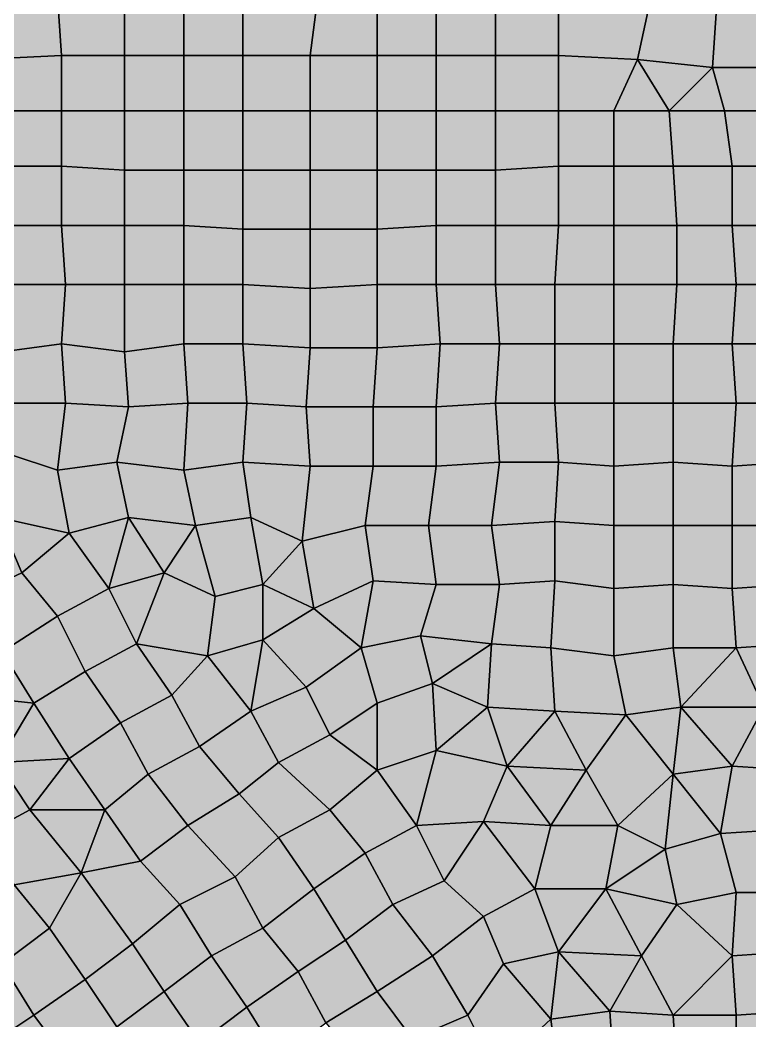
# Model space of a CAD drawing. Header units: metres. Extents: x -7480 to 79269, y -9100 to 45880.
# Drawn here: x -370 to 3330, y 27150 to 32220 of the extents above; entities that cross this region are included whole.
import ezdxf

# ---------------------------------------------------------------- set-up
doc = ezdxf.new("R2010")
doc.units = ezdxf.units.M
for name, color, linetype in [('COLOR_1', 1, 'Continuous'), ('COLOR_181', 181, 'Continuous'), ('COLOR_3', 3, 'Continuous')]:
    doc.layers.add(name, color=color, linetype=linetype)

msp = doc.modelspace()

# ---------------------------------------------------------------- hatches: boundary and pattern name
at = {"layer": 'COLOR_1'}
for points in [[(-620, 32300), (-580, 32020), (-160, 32040), (-180, 32340)], [(-180, 32340), (-160, 32040), (160, 32040), (160, 32340)], [(2040, 32040), (2360, 32040), (2360, 32340), (2040, 32340)], [(2360, 32040), (2760, 32020), (2820, 32300), (2360, 32340)], [(-160, 31760), (160, 31760), (160, 32040), (-160, 32040)], [(2040, 31760), (2360, 31760), (2360, 32040), (2040, 32040)], [(2360, 31760), (2640, 31760), (2760, 32020), (2360, 32040)], [(2640, 31760), (2920, 31760), (2760, 32020)], [(2760, 32020), (2920, 31760), (3140, 31980)], [(2920, 31760), (3200, 31760), (3140, 31980)], [(3140, 31980), (3200, 31760), (3500, 31760), (3420, 31980)]]:
    msp.add_hatch(color=256, dxfattribs=at).paths.add_polyline_path(points)
at = {"layer": 'COLOR_181'}
for points in [[(160, 32040), (460, 32040), (460, 32340), (160, 32340)], [(460, 32040), (760, 32040), (760, 32340), (460, 32340)], [(760, 32040), (1100, 32040), (1140, 32340), (760, 32340)], [(1100, 32040), (1440, 32040), (1440, 32340), (1140, 32340)], [(1440, 32040), (1740, 32040), (1740, 32340), (1440, 32340)], [(1740, 32040), (2040, 32040), (2040, 32340), (1740, 32340)], [(-580, 32020), (-480, 31760), (-160, 31760), (-160, 32040)], [(160, 31760), (460, 31760), (460, 32040), (160, 32040)], [(460, 31760), (760, 31760), (760, 32040), (460, 32040)], [(760, 31760), (1100, 31760), (1100, 32040), (760, 32040)], [(1100, 31760), (1440, 31760), (1440, 32040), (1100, 32040)], [(1440, 31760), (1740, 31760), (1740, 32040), (1440, 32040)], [(1740, 31760), (2040, 31760), (2040, 32040), (1740, 32040)], [(-480, 31760), (-440, 31480), (-160, 31480), (-160, 31760)], [(-160, 31480), (160, 31460), (160, 31760), (-160, 31760)], [(160, 31460), (460, 31460), (460, 31760), (160, 31760)], [(460, 31460), (760, 31460), (760, 31760), (460, 31760)], [(760, 31460), (1100, 31460), (1100, 31760), (760, 31760)], [(1100, 31460), (1440, 31460), (1440, 31760), (1100, 31760)], [(1440, 31460), (1740, 31460), (1740, 31760), (1440, 31760)], [(1740, 31460), (2040, 31460), (2040, 31760), (1740, 31760)], [(2040, 31460), (2360, 31480), (2360, 31760), (2040, 31760)], [(2360, 31480), (2640, 31480), (2640, 31760), (2360, 31760)], [(2640, 31480), (2940, 31480), (2920, 31760), (2640, 31760)], [(2920, 31760), (2940, 31480), (3240, 31480), (3200, 31760)], [(3200, 31760), (3240, 31480), (3560, 31480), (3500, 31760)], [(-440, 31180), (-160, 31180), (-160, 31480), (-440, 31480)], [(-160, 31180), (160, 31180), (160, 31460), (-160, 31480)], [(160, 31180), (460, 31180), (460, 31460), (160, 31460)], [(460, 31180), (760, 31160), (760, 31460), (460, 31460)], [(760, 31160), (1100, 31160), (1100, 31460), (760, 31460)], [(1100, 31160), (1440, 31160), (1440, 31460), (1100, 31460)], [(1440, 31160), (1740, 31180), (1740, 31460), (1440, 31460)], [(1740, 31180), (2040, 31180), (2040, 31460), (1740, 31460)], [(2040, 31180), (2360, 31180), (2360, 31480), (2040, 31460)], [(2360, 31180), (2640, 31180), (2640, 31480), (2360, 31480)], [(2640, 31180), (2960, 31180), (2940, 31480), (2640, 31480)], [(2940, 31480), (2960, 31180), (3240, 31180), (3240, 31480)], [(3240, 31180), (3560, 31180), (3560, 31480), (3240, 31480)], [(-440, 30880), (-140, 30880), (-160, 31180), (-440, 31180)], [(-160, 31180), (-140, 30880), (160, 30880), (160, 31180)], [(160, 30880), (460, 30880), (460, 31180), (160, 31180)], [(460, 30880), (760, 30880), (760, 31160), (460, 31180)], [(760, 30880), (1100, 30860), (1100, 31160), (760, 31160)], [(1100, 30860), (1440, 30880), (1440, 31160), (1100, 31160)], [(1440, 30880), (1740, 30880), (1740, 31180), (1440, 31160)], [(1740, 30880), (2040, 30880), (2040, 31180), (1740, 31180)], [(2040, 30880), (2340, 30880), (2360, 31180), (2040, 31180)], [(2340, 30880), (2640, 30880), (2640, 31180), (2360, 31180)], [(2640, 30880), (2960, 30880), (2960, 31180), (2640, 31180)], [(2960, 30880), (3260, 30880), (3240, 31180), (2960, 31180)], [(3240, 31180), (3260, 30880), (3540, 30880), (3560, 31180)], [(-460, 30540), (-160, 30580), (-140, 30880), (-440, 30880)], [(-160, 30580), (160, 30540), (160, 30880), (-140, 30880)], [(160, 30540), (460, 30580), (460, 30880), (160, 30880)], [(460, 30580), (760, 30580), (760, 30880), (460, 30880)], [(760, 30580), (1100, 30560), (1100, 30860), (760, 30880)], [(1100, 30560), (1440, 30560), (1440, 30880), (1100, 30860)], [(1440, 30560), (1760, 30580), (1740, 30880), (1440, 30880)], [(1740, 30880), (1760, 30580), (2060, 30580), (2040, 30880)], [(2040, 30880), (2060, 30580), (2340, 30580), (2340, 30880)], [(2340, 30580), (2640, 30580), (2640, 30880), (2340, 30880)], [(2640, 30580), (2940, 30580), (2960, 30880), (2640, 30880)], [(2940, 30580), (3240, 30580), (3260, 30880), (2960, 30880)], [(3240, 30580), (3560, 30580), (3540, 30880), (3260, 30880)], [(-460, 30540), (-440, 30280), (-140, 30280), (-160, 30580)], [(-160, 30580), (-140, 30280), (180, 30260), (160, 30540)], [(160, 30540), (180, 30260), (480, 30280), (460, 30580)], [(460, 30580), (480, 30280), (780, 30280), (760, 30580)], [(760, 30580), (780, 30280), (1080, 30260), (1100, 30560)], [(1420, 30260), (1740, 30260), (1760, 30580), (1440, 30560)], [(1740, 30260), (2040, 30280), (2060, 30580), (1760, 30580)], [(2040, 30280), (2340, 30280), (2340, 30580), (2060, 30580)], [(2340, 30280), (2640, 30280), (2640, 30580), (2340, 30580)], [(2640, 30280), (2940, 30280), (2940, 30580), (2640, 30580)], [(2940, 30280), (3260, 30280), (3240, 30580), (2940, 30580)], [(3240, 30580), (3260, 30280), (3560, 30280), (3560, 30580)], [(1080, 30260), (1420, 30260), (1440, 30560), (1100, 30560)], [(-440, 30280), (-420, 30020), (-180, 29940), (-140, 30280)], [(-180, 29940), (120, 29980), (180, 30260), (-140, 30280)], [(120, 29980), (460, 29940), (480, 30280), (180, 30260)], [(460, 29940), (760, 29980), (780, 30280), (480, 30280)], [(760, 29980), (1100, 29960), (1080, 30260), (780, 30280)], [(1740, 29960), (2060, 29980), (2040, 30280), (1740, 30260)], [(2040, 30280), (2060, 29980), (2360, 29980), (2340, 30280)], [(2340, 30280), (2360, 29980), (2640, 29960), (2640, 30280)], [(2640, 29960), (2940, 29980), (2940, 30280), (2640, 30280)], [(2940, 29980), (3240, 29960), (3260, 30280), (2940, 30280)], [(3240, 29960), (3540, 29980), (3560, 30280), (3260, 30280)], [(1080, 30260), (1100, 29960), (1420, 29960), (1420, 30260)], [(1420, 29960), (1740, 29960), (1740, 30260), (1420, 30260)], [(-480, 29700), (-120, 29620), (-180, 29940), (-420, 30020)], [(-180, 29940), (-120, 29620), (180, 29700), (120, 29980)], [(120, 29980), (180, 29700), (520, 29660), (460, 29940)], [(460, 29940), (520, 29660), (800, 29700), (760, 29980)], [(760, 29980), (800, 29700), (1060, 29580), (1100, 29960)], [(1700, 29660), (2020, 29660), (2060, 29980), (1740, 29960)], [(2020, 29660), (2340, 29680), (2360, 29980), (2060, 29980)], [(2340, 29680), (2640, 29660), (2640, 29960), (2360, 29980)], [(2640, 29660), (2940, 29660), (2940, 29980), (2640, 29960)], [(2940, 29660), (3240, 29660), (3240, 29960), (2940, 29980)], [(3240, 29660), (3560, 29660), (3540, 29980), (3240, 29960)], [(1060, 29580), (1380, 29660), (1420, 29960), (1100, 29960)], [(1380, 29660), (1700, 29660), (1740, 29960), (1420, 29960)], [(-740, 29600), (-620, 29300), (-360, 29420), (-480, 29700)], [(-480, 29700), (-360, 29420), (-120, 29620)], [(-120, 29620), (80, 29340), (180, 29700)], [(80, 29340), (360, 29420), (180, 29700)], [(180, 29700), (360, 29420), (520, 29660)], [(360, 29420), (620, 29300), (520, 29660)], [(520, 29660), (620, 29300), (860, 29360), (800, 29700)], [(800, 29700), (860, 29360), (1060, 29580)], [(1060, 29580), (1120, 29240), (1420, 29380), (1380, 29660)], [(1380, 29660), (1420, 29380), (1740, 29360), (1700, 29660)], [(1700, 29660), (1740, 29360), (2060, 29360), (2020, 29660)], [(2020, 29660), (2060, 29360), (2340, 29380), (2340, 29680)], [(2340, 29380), (2640, 29340), (2640, 29660), (2340, 29680)], [(2640, 29340), (2940, 29360), (2940, 29660), (2640, 29660)], [(2940, 29360), (3240, 29340), (3240, 29660), (2940, 29660)], [(3240, 29340), (3540, 29360), (3560, 29660), (3240, 29660)], [(-360, 29420), (-180, 29200), (80, 29340), (-120, 29620)], [(860, 29360), (1120, 29240), (1060, 29580)], [(-620, 29300), (-460, 29020), (-180, 29200), (-360, 29420)], [(80, 29340), (220, 29060), (360, 29420)], [(220, 29060), (580, 29000), (620, 29300), (360, 29420)], [(580, 29000), (860, 29080), (860, 29360), (620, 29300)], [(860, 29080), (1120, 29240), (860, 29360)], [(1120, 29240), (1360, 29040), (1420, 29380)], [(1360, 29040), (1660, 29100), (1740, 29360), (1420, 29380)], [(1660, 29100), (2020, 29060), (2060, 29360), (1740, 29360)], [(2020, 29060), (2320, 29040), (2340, 29380), (2060, 29360)], [(2320, 29040), (2640, 29000), (2640, 29340), (2340, 29380)], [(2640, 29000), (2940, 29040), (2940, 29360), (2640, 29340)], [(2940, 29040), (3260, 29040), (3240, 29340), (2940, 29360)], [(3240, 29340), (3260, 29040), (3560, 29060), (3540, 29360)], [(-180, 29200), (-40, 28920), (220, 29060), (80, 29340)], [(860, 29080), (1080, 28840), (1360, 29040), (1120, 29240)], [(-460, 29020), (-300, 28760), (-40, 28920), (-180, 29200)], [(-40, 28920), (140, 28660), (400, 28800), (220, 29060)], [(220, 29060), (400, 28800), (580, 29000)], [(580, 29000), (800, 28720), (860, 29080)], [(800, 28720), (1080, 28840), (860, 29080)], [(1360, 29040), (1440, 28760), (1720, 28860), (1660, 29100)], [(1660, 29100), (1720, 28860), (2020, 29060)], [(1720, 28860), (2000, 28740), (2020, 29060)], [(2000, 28740), (2340, 28720), (2320, 29040), (2020, 29060)], [(3260, 29040), (3400, 28740), (3560, 29060)], [(-680, 28800), (-300, 28760), (-460, 29020)], [(1080, 28840), (1200, 28600), (1440, 28760), (1360, 29040)], [(2320, 29040), (2340, 28720), (2700, 28700), (2640, 29000)], [(2640, 29000), (2700, 28700), (2980, 28740), (2940, 29040)], [(2940, 29040), (2980, 28740), (3260, 29040)], [(2980, 28740), (3400, 28740), (3260, 29040)], [(400, 28800), (540, 28540), (800, 28720), (580, 29000)], [(-300, 28760), (-120, 28480), (140, 28660), (-40, 28920)], [(1440, 28420), (1740, 28520), (1720, 28860), (1440, 28760)], [(1720, 28860), (1740, 28520), (2000, 28740)], [(-680, 28800), (-480, 28460), (-300, 28760)], [(140, 28660), (280, 28400), (540, 28540), (400, 28800)], [(800, 28720), (940, 28460), (1200, 28600), (1080, 28840)], [(-480, 28460), (-120, 28480), (-300, 28760)], [(1200, 28600), (1440, 28420), (1440, 28760)], [(540, 28540), (740, 28300), (940, 28460), (800, 28720)], [(1740, 28520), (2100, 28440), (2000, 28740)], [(2000, 28740), (2100, 28440), (2340, 28720)], [(2100, 28440), (2500, 28420), (2340, 28720)], [(2340, 28720), (2500, 28420), (2700, 28700)], [(2500, 28420), (2660, 28140), (2940, 28400), (2700, 28700)], [(2700, 28700), (2940, 28400), (2980, 28740)], [(2940, 28400), (3240, 28440), (2980, 28740)], [(2980, 28740), (3240, 28440), (3400, 28740)], [(3240, 28440), (3560, 28420), (3400, 28740)], [(-120, 28480), (60, 28220), (280, 28400), (140, 28660)], [(940, 28460), (1200, 28220), (1440, 28420), (1200, 28600)], [(280, 28400), (480, 28140), (740, 28300), (540, 28540)], [(1440, 28420), (1640, 28140), (1740, 28520)], [(1640, 28140), (1980, 28160), (2100, 28440), (1740, 28520)], [(-740, 28320), (-580, 28080), (-320, 28220), (-480, 28460)], [(-480, 28460), (-320, 28220), (-120, 28480)], [(-320, 28220), (60, 28220), (-120, 28480)], [(740, 28300), (940, 28080), (1200, 28220), (940, 28460)], [(60, 28220), (240, 27960), (480, 28140), (280, 28400)], [(1200, 28220), (1380, 28000), (1640, 28140), (1440, 28420)], [(1980, 28160), (2320, 28140), (2100, 28440)], [(2100, 28440), (2320, 28140), (2500, 28420)], [(2320, 28140), (2660, 28140), (2500, 28420)], [(2660, 28140), (2900, 28020), (2940, 28400)], [(2900, 28020), (3180, 28100), (2940, 28400)], [(2940, 28400), (3180, 28100), (3240, 28440)], [(3180, 28100), (3500, 28120), (3560, 28420), (3240, 28440)], [(480, 28140), (720, 27880), (940, 28080), (740, 28300)], [(-580, 28080), (-400, 27840), (-60, 27900), (-320, 28220)], [(-320, 28220), (-60, 27900), (60, 28220)], [(-60, 27900), (240, 27960), (60, 28220)], [(940, 28080), (1120, 27820), (1380, 28000), (1200, 28220)], [(240, 27960), (440, 27740), (720, 27880), (480, 28140)], [(1380, 28000), (1520, 27740), (1780, 27860), (1640, 28140)], [(1640, 28140), (1780, 27860), (1980, 28160)], [(1780, 27860), (1980, 27680), (2240, 27820), (1980, 28160)], [(1980, 28160), (2240, 27820), (2320, 28140)], [(2240, 27820), (2600, 27820), (2660, 28140), (2320, 28140)], [(2600, 27820), (2900, 28020), (2660, 28140)], [(2900, 28020), (2960, 27740), (3260, 27800), (3180, 28100)], [(3180, 28100), (3260, 27800), (3580, 27800), (3500, 28120)], [(720, 27880), (860, 27620), (1120, 27820), (940, 28080)], [(1120, 27820), (1280, 27560), (1520, 27740), (1380, 28000)], [(2600, 27820), (2960, 27740), (2900, 28020)], [(-60, 27900), (200, 27540), (440, 27740), (240, 27960)], [(-400, 27840), (-220, 27620), (-60, 27900)], [(-220, 27620), (-40, 27360), (200, 27540), (-60, 27900)], [(-640, 27680), (-460, 27440), (-220, 27620), (-400, 27840)], [(440, 27740), (600, 27480), (860, 27620), (720, 27880)], [(1520, 27740), (1720, 27480), (1980, 27680), (1780, 27860)], [(860, 27620), (1040, 27400), (1280, 27560), (1120, 27820)], [(1980, 27680), (2080, 27440), (2360, 27500), (2240, 27820)], [(2240, 27820), (2360, 27500), (2600, 27820)], [(2360, 27500), (2780, 27480), (2600, 27820)], [(2600, 27820), (2780, 27480), (2960, 27740)], [(2960, 27740), (3240, 27480), (3260, 27800)], [(3240, 27480), (3540, 27500), (3580, 27800), (3260, 27800)], [(200, 27540), (360, 27300), (600, 27480), (440, 27740)], [(1280, 27560), (1440, 27300), (1720, 27480), (1520, 27740)], [(2780, 27480), (2940, 27180), (3240, 27480), (2960, 27740)], [(1720, 27480), (1900, 27180), (2080, 27440), (1980, 27680)], [(-460, 27440), (-300, 27180), (-40, 27360), (-220, 27620)], [(600, 27480), (780, 27220), (1040, 27400), (860, 27620)], [(-40, 27360), (120, 27120), (360, 27300), (200, 27540)], [(1040, 27400), (1180, 27140), (1440, 27300), (1280, 27560)], [(360, 27300), (540, 27040), (780, 27220), (600, 27480)], [(1440, 27300), (1620, 27060), (1900, 27180), (1720, 27480)], [(2080, 27440), (2320, 27160), (2360, 27500)], [(2320, 27160), (2620, 27200), (2360, 27500)], [(2360, 27500), (2620, 27200), (2780, 27480)], [(2620, 27200), (2940, 27180), (2780, 27480)], [(2940, 27180), (3260, 27180), (3240, 27480)], [(3240, 27480), (3260, 27180), (3560, 27200), (3540, 27500)], [(-720, 27260), (-540, 27020), (-300, 27180), (-460, 27440)], [(1900, 27180), (2040, 26900), (2320, 27160), (2080, 27440)], [(780, 27220), (940, 26960), (1180, 27140), (1040, 27400)], [(-300, 27180), (-120, 26940), (120, 27120), (-40, 27360)], [(120, 27120), (300, 26860), (540, 27040), (360, 27300)], [(1180, 27140), (1400, 26880), (1620, 27060), (1440, 27300)], [(-540, 27020), (-380, 26760), (-120, 26940), (-300, 27180)], [(540, 27040), (700, 26800), (940, 26960), (780, 27220)], [(1620, 27060), (1760, 26840), (2040, 26900), (1900, 27180)], [(2320, 27160), (2360, 26860), (2640, 26900), (2620, 27200)], [(2620, 27200), (2640, 26900), (2960, 26880), (2940, 27180)], [(2940, 27180), (2960, 26880), (3260, 26860), (3260, 27180)], [(3260, 26860), (3560, 26880), (3560, 27200), (3260, 27180)], [(2040, 26900), (2360, 26860), (2320, 27160)]]:
    msp.add_hatch(color=256, dxfattribs=at).paths.add_polyline_path(points)
at = {"layer": 'COLOR_3'}
for points in [[(2760, 32020), (3140, 31980), (3160, 32280), (2820, 32300)], [(3140, 31980), (3420, 31980), (3420, 32280), (3160, 32280)]]:
    msp.add_hatch(color=256, dxfattribs=at).paths.add_polyline_path(points)

# ---------------------------------------------------------------- linework, layer by layer
at = {"layer": 'COLOR_1'}
for points in [[(-620, 32300), (-580, 32020), (-160, 32040), (-180, 32340)], [(-180, 32340), (-160, 32040), (160, 32040), (160, 32340)], [(2040, 32040), (2360, 32040), (2360, 32340), (2040, 32340)], [(2360, 32040), (2760, 32020), (2820, 32300), (2360, 32340)], [(-160, 31760), (160, 31760), (160, 32040), (-160, 32040)], [(2040, 31760), (2360, 31760), (2360, 32040), (2040, 32040)], [(2360, 31760), (2640, 31760), (2760, 32020), (2360, 32040)], [(2640, 31760), (2920, 31760), (2760, 32020)], [(2760, 32020), (2920, 31760), (3140, 31980)], [(2920, 31760), (3200, 31760), (3140, 31980)], [(3140, 31980), (3200, 31760), (3500, 31760), (3420, 31980)]]:
    msp.add_lwpolyline(points, close=True, dxfattribs=at)
at = {"layer": 'COLOR_181'}
for points in [[(160, 32040), (460, 32040), (460, 32340), (160, 32340)], [(460, 32040), (760, 32040), (760, 32340), (460, 32340)], [(760, 32040), (1100, 32040), (1140, 32340), (760, 32340)], [(1100, 32040), (1440, 32040), (1440, 32340), (1140, 32340)], [(1440, 32040), (1740, 32040), (1740, 32340), (1440, 32340)], [(1740, 32040), (2040, 32040), (2040, 32340), (1740, 32340)], [(-580, 32020), (-480, 31760), (-160, 31760), (-160, 32040)], [(160, 31760), (460, 31760), (460, 32040), (160, 32040)], [(460, 31760), (760, 31760), (760, 32040), (460, 32040)], [(760, 31760), (1100, 31760), (1100, 32040), (760, 32040)], [(1100, 31760), (1440, 31760), (1440, 32040), (1100, 32040)], [(1440, 31760), (1740, 31760), (1740, 32040), (1440, 32040)], [(1740, 31760), (2040, 31760), (2040, 32040), (1740, 32040)], [(-480, 31760), (-440, 31480), (-160, 31480), (-160, 31760)], [(-160, 31480), (160, 31460), (160, 31760), (-160, 31760)], [(160, 31460), (460, 31460), (460, 31760), (160, 31760)], [(460, 31460), (760, 31460), (760, 31760), (460, 31760)], [(760, 31460), (1100, 31460), (1100, 31760), (760, 31760)], [(1100, 31460), (1440, 31460), (1440, 31760), (1100, 31760)], [(1440, 31460), (1740, 31460), (1740, 31760), (1440, 31760)], [(1740, 31460), (2040, 31460), (2040, 31760), (1740, 31760)], [(2040, 31460), (2360, 31480), (2360, 31760), (2040, 31760)], [(2360, 31480), (2640, 31480), (2640, 31760), (2360, 31760)], [(2640, 31480), (2940, 31480), (2920, 31760), (2640, 31760)], [(2920, 31760), (2940, 31480), (3240, 31480), (3200, 31760)], [(3200, 31760), (3240, 31480), (3560, 31480), (3500, 31760)], [(-440, 31180), (-160, 31180), (-160, 31480), (-440, 31480)], [(-160, 31180), (160, 31180), (160, 31460), (-160, 31480)], [(160, 31180), (460, 31180), (460, 31460), (160, 31460)], [(460, 31180), (760, 31160), (760, 31460), (460, 31460)], [(760, 31160), (1100, 31160), (1100, 31460), (760, 31460)], [(1100, 31160), (1440, 31160), (1440, 31460), (1100, 31460)], [(1440, 31160), (1740, 31180), (1740, 31460), (1440, 31460)], [(1740, 31180), (2040, 31180), (2040, 31460), (1740, 31460)], [(2040, 31180), (2360, 31180), (2360, 31480), (2040, 31460)], [(2360, 31180), (2640, 31180), (2640, 31480), (2360, 31480)], [(2640, 31180), (2960, 31180), (2940, 31480), (2640, 31480)], [(2940, 31480), (2960, 31180), (3240, 31180), (3240, 31480)], [(3240, 31180), (3560, 31180), (3560, 31480), (3240, 31480)], [(-440, 30880), (-140, 30880), (-160, 31180), (-440, 31180)], [(-160, 31180), (-140, 30880), (160, 30880), (160, 31180)], [(160, 30880), (460, 30880), (460, 31180), (160, 31180)], [(460, 30880), (760, 30880), (760, 31160), (460, 31180)], [(760, 30880), (1100, 30860), (1100, 31160), (760, 31160)], [(1100, 30860), (1440, 30880), (1440, 31160), (1100, 31160)], [(1440, 30880), (1740, 30880), (1740, 31180), (1440, 31160)], [(1740, 30880), (2040, 30880), (2040, 31180), (1740, 31180)], [(2040, 30880), (2340, 30880), (2360, 31180), (2040, 31180)], [(2340, 30880), (2640, 30880), (2640, 31180), (2360, 31180)], [(2640, 30880), (2960, 30880), (2960, 31180), (2640, 31180)], [(2960, 30880), (3260, 30880), (3240, 31180), (2960, 31180)], [(3240, 31180), (3260, 30880), (3540, 30880), (3560, 31180)], [(-460, 30540), (-160, 30580), (-140, 30880), (-440, 30880)], [(-160, 30580), (160, 30540), (160, 30880), (-140, 30880)], [(160, 30540), (460, 30580), (460, 30880), (160, 30880)], [(460, 30580), (760, 30580), (760, 30880), (460, 30880)], [(760, 30580), (1100, 30560), (1100, 30860), (760, 30880)], [(1100, 30560), (1440, 30560), (1440, 30880), (1100, 30860)], [(1440, 30560), (1760, 30580), (1740, 30880), (1440, 30880)], [(1740, 30880), (1760, 30580), (2060, 30580), (2040, 30880)], [(2040, 30880), (2060, 30580), (2340, 30580), (2340, 30880)], [(2340, 30580), (2640, 30580), (2640, 30880), (2340, 30880)], [(2640, 30580), (2940, 30580), (2960, 30880), (2640, 30880)], [(2940, 30580), (3240, 30580), (3260, 30880), (2960, 30880)], [(3240, 30580), (3560, 30580), (3540, 30880), (3260, 30880)], [(-460, 30540), (-440, 30280), (-140, 30280), (-160, 30580)], [(-160, 30580), (-140, 30280), (180, 30260), (160, 30540)], [(160, 30540), (180, 30260), (480, 30280), (460, 30580)], [(460, 30580), (480, 30280), (780, 30280), (760, 30580)], [(760, 30580), (780, 30280), (1080, 30260), (1100, 30560)], [(1420, 30260), (1740, 30260), (1760, 30580), (1440, 30560)], [(1740, 30260), (2040, 30280), (2060, 30580), (1760, 30580)], [(2040, 30280), (2340, 30280), (2340, 30580), (2060, 30580)], [(2340, 30280), (2640, 30280), (2640, 30580), (2340, 30580)], [(2640, 30280), (2940, 30280), (2940, 30580), (2640, 30580)], [(2940, 30280), (3260, 30280), (3240, 30580), (2940, 30580)], [(3240, 30580), (3260, 30280), (3560, 30280), (3560, 30580)], [(1080, 30260), (1420, 30260), (1440, 30560), (1100, 30560)], [(-440, 30280), (-420, 30020), (-180, 29940), (-140, 30280)], [(-180, 29940), (120, 29980), (180, 30260), (-140, 30280)], [(120, 29980), (460, 29940), (480, 30280), (180, 30260)], [(460, 29940), (760, 29980), (780, 30280), (480, 30280)], [(760, 29980), (1100, 29960), (1080, 30260), (780, 30280)], [(1740, 29960), (2060, 29980), (2040, 30280), (1740, 30260)], [(2040, 30280), (2060, 29980), (2360, 29980), (2340, 30280)], [(2340, 30280), (2360, 29980), (2640, 29960), (2640, 30280)], [(2640, 29960), (2940, 29980), (2940, 30280), (2640, 30280)], [(2940, 29980), (3240, 29960), (3260, 30280), (2940, 30280)], [(3240, 29960), (3540, 29980), (3560, 30280), (3260, 30280)], [(1080, 30260), (1100, 29960), (1420, 29960), (1420, 30260)], [(1420, 29960), (1740, 29960), (1740, 30260), (1420, 30260)], [(-480, 29700), (-120, 29620), (-180, 29940), (-420, 30020)], [(-180, 29940), (-120, 29620), (180, 29700), (120, 29980)], [(120, 29980), (180, 29700), (520, 29660), (460, 29940)], [(460, 29940), (520, 29660), (800, 29700), (760, 29980)], [(760, 29980), (800, 29700), (1060, 29580), (1100, 29960)], [(1700, 29660), (2020, 29660), (2060, 29980), (1740, 29960)], [(2020, 29660), (2340, 29680), (2360, 29980), (2060, 29980)], [(2340, 29680), (2640, 29660), (2640, 29960), (2360, 29980)], [(2640, 29660), (2940, 29660), (2940, 29980), (2640, 29960)], [(2940, 29660), (3240, 29660), (3240, 29960), (2940, 29980)], [(3240, 29660), (3560, 29660), (3540, 29980), (3240, 29960)], [(1060, 29580), (1380, 29660), (1420, 29960), (1100, 29960)], [(1380, 29660), (1700, 29660), (1740, 29960), (1420, 29960)], [(-740, 29600), (-620, 29300), (-360, 29420), (-480, 29700)], [(-480, 29700), (-360, 29420), (-120, 29620)], [(-120, 29620), (80, 29340), (180, 29700)], [(80, 29340), (360, 29420), (180, 29700)], [(180, 29700), (360, 29420), (520, 29660)], [(360, 29420), (620, 29300), (520, 29660)], [(520, 29660), (620, 29300), (860, 29360), (800, 29700)], [(800, 29700), (860, 29360), (1060, 29580)], [(1060, 29580), (1120, 29240), (1420, 29380), (1380, 29660)], [(1380, 29660), (1420, 29380), (1740, 29360), (1700, 29660)], [(1700, 29660), (1740, 29360), (2060, 29360), (2020, 29660)], [(2020, 29660), (2060, 29360), (2340, 29380), (2340, 29680)], [(2340, 29380), (2640, 29340), (2640, 29660), (2340, 29680)], [(2640, 29340), (2940, 29360), (2940, 29660), (2640, 29660)], [(2940, 29360), (3240, 29340), (3240, 29660), (2940, 29660)], [(3240, 29340), (3540, 29360), (3560, 29660), (3240, 29660)], [(-360, 29420), (-180, 29200), (80, 29340), (-120, 29620)], [(860, 29360), (1120, 29240), (1060, 29580)], [(-620, 29300), (-460, 29020), (-180, 29200), (-360, 29420)], [(80, 29340), (220, 29060), (360, 29420)], [(220, 29060), (580, 29000), (620, 29300), (360, 29420)], [(580, 29000), (860, 29080), (860, 29360), (620, 29300)], [(860, 29080), (1120, 29240), (860, 29360)], [(1120, 29240), (1360, 29040), (1420, 29380)], [(1360, 29040), (1660, 29100), (1740, 29360), (1420, 29380)], [(1660, 29100), (2020, 29060), (2060, 29360), (1740, 29360)], [(2020, 29060), (2320, 29040), (2340, 29380), (2060, 29360)], [(2320, 29040), (2640, 29000), (2640, 29340), (2340, 29380)], [(2640, 29000), (2940, 29040), (2940, 29360), (2640, 29340)], [(2940, 29040), (3260, 29040), (3240, 29340), (2940, 29360)], [(3240, 29340), (3260, 29040), (3560, 29060), (3540, 29360)], [(-180, 29200), (-40, 28920), (220, 29060), (80, 29340)], [(860, 29080), (1080, 28840), (1360, 29040), (1120, 29240)], [(-460, 29020), (-300, 28760), (-40, 28920), (-180, 29200)], [(-40, 28920), (140, 28660), (400, 28800), (220, 29060)], [(220, 29060), (400, 28800), (580, 29000)], [(580, 29000), (800, 28720), (860, 29080)], [(800, 28720), (1080, 28840), (860, 29080)], [(1360, 29040), (1440, 28760), (1720, 28860), (1660, 29100)], [(1660, 29100), (1720, 28860), (2020, 29060)], [(1720, 28860), (2000, 28740), (2020, 29060)], [(2000, 28740), (2340, 28720), (2320, 29040), (2020, 29060)], [(3260, 29040), (3400, 28740), (3560, 29060)], [(-680, 28800), (-300, 28760), (-460, 29020)], [(1080, 28840), (1200, 28600), (1440, 28760), (1360, 29040)], [(2320, 29040), (2340, 28720), (2700, 28700), (2640, 29000)], [(2640, 29000), (2700, 28700), (2980, 28740), (2940, 29040)], [(2940, 29040), (2980, 28740), (3260, 29040)], [(2980, 28740), (3400, 28740), (3260, 29040)], [(400, 28800), (540, 28540), (800, 28720), (580, 29000)], [(-300, 28760), (-120, 28480), (140, 28660), (-40, 28920)], [(1440, 28420), (1740, 28520), (1720, 28860), (1440, 28760)], [(1720, 28860), (1740, 28520), (2000, 28740)], [(-680, 28800), (-480, 28460), (-300, 28760)], [(140, 28660), (280, 28400), (540, 28540), (400, 28800)], [(800, 28720), (940, 28460), (1200, 28600), (1080, 28840)], [(-480, 28460), (-120, 28480), (-300, 28760)], [(1200, 28600), (1440, 28420), (1440, 28760)], [(540, 28540), (740, 28300), (940, 28460), (800, 28720)], [(1740, 28520), (2100, 28440), (2000, 28740)], [(2000, 28740), (2100, 28440), (2340, 28720)], [(2100, 28440), (2500, 28420), (2340, 28720)], [(2340, 28720), (2500, 28420), (2700, 28700)], [(2500, 28420), (2660, 28140), (2940, 28400), (2700, 28700)], [(2700, 28700), (2940, 28400), (2980, 28740)], [(2940, 28400), (3240, 28440), (2980, 28740)], [(2980, 28740), (3240, 28440), (3400, 28740)], [(3240, 28440), (3560, 28420), (3400, 28740)], [(-120, 28480), (60, 28220), (280, 28400), (140, 28660)], [(940, 28460), (1200, 28220), (1440, 28420), (1200, 28600)], [(280, 28400), (480, 28140), (740, 28300), (540, 28540)], [(1440, 28420), (1640, 28140), (1740, 28520)], [(1640, 28140), (1980, 28160), (2100, 28440), (1740, 28520)], [(-740, 28320), (-580, 28080), (-320, 28220), (-480, 28460)], [(-480, 28460), (-320, 28220), (-120, 28480)], [(-320, 28220), (60, 28220), (-120, 28480)], [(740, 28300), (940, 28080), (1200, 28220), (940, 28460)], [(60, 28220), (240, 27960), (480, 28140), (280, 28400)], [(1200, 28220), (1380, 28000), (1640, 28140), (1440, 28420)], [(1980, 28160), (2320, 28140), (2100, 28440)], [(2100, 28440), (2320, 28140), (2500, 28420)], [(2320, 28140), (2660, 28140), (2500, 28420)], [(2660, 28140), (2900, 28020), (2940, 28400)], [(2900, 28020), (3180, 28100), (2940, 28400)], [(2940, 28400), (3180, 28100), (3240, 28440)], [(3180, 28100), (3500, 28120), (3560, 28420), (3240, 28440)], [(480, 28140), (720, 27880), (940, 28080), (740, 28300)], [(-580, 28080), (-400, 27840), (-60, 27900), (-320, 28220)], [(-320, 28220), (-60, 27900), (60, 28220)], [(-60, 27900), (240, 27960), (60, 28220)], [(940, 28080), (1120, 27820), (1380, 28000), (1200, 28220)], [(240, 27960), (440, 27740), (720, 27880), (480, 28140)], [(1380, 28000), (1520, 27740), (1780, 27860), (1640, 28140)], [(1640, 28140), (1780, 27860), (1980, 28160)], [(1780, 27860), (1980, 27680), (2240, 27820), (1980, 28160)], [(1980, 28160), (2240, 27820), (2320, 28140)], [(2240, 27820), (2600, 27820), (2660, 28140), (2320, 28140)], [(2600, 27820), (2900, 28020), (2660, 28140)], [(2900, 28020), (2960, 27740), (3260, 27800), (3180, 28100)], [(3180, 28100), (3260, 27800), (3580, 27800), (3500, 28120)], [(720, 27880), (860, 27620), (1120, 27820), (940, 28080)], [(1120, 27820), (1280, 27560), (1520, 27740), (1380, 28000)], [(2600, 27820), (2960, 27740), (2900, 28020)], [(-60, 27900), (200, 27540), (440, 27740), (240, 27960)], [(-400, 27840), (-220, 27620), (-60, 27900)], [(-220, 27620), (-40, 27360), (200, 27540), (-60, 27900)], [(-640, 27680), (-460, 27440), (-220, 27620), (-400, 27840)], [(440, 27740), (600, 27480), (860, 27620), (720, 27880)], [(1520, 27740), (1720, 27480), (1980, 27680), (1780, 27860)], [(860, 27620), (1040, 27400), (1280, 27560), (1120, 27820)], [(1980, 27680), (2080, 27440), (2360, 27500), (2240, 27820)], [(2240, 27820), (2360, 27500), (2600, 27820)], [(2360, 27500), (2780, 27480), (2600, 27820)], [(2600, 27820), (2780, 27480), (2960, 27740)], [(2960, 27740), (3240, 27480), (3260, 27800)], [(3240, 27480), (3540, 27500), (3580, 27800), (3260, 27800)], [(200, 27540), (360, 27300), (600, 27480), (440, 27740)], [(1280, 27560), (1440, 27300), (1720, 27480), (1520, 27740)], [(2780, 27480), (2940, 27180), (3240, 27480), (2960, 27740)], [(1720, 27480), (1900, 27180), (2080, 27440), (1980, 27680)], [(-460, 27440), (-300, 27180), (-40, 27360), (-220, 27620)], [(600, 27480), (780, 27220), (1040, 27400), (860, 27620)], [(-40, 27360), (120, 27120), (360, 27300), (200, 27540)], [(1040, 27400), (1180, 27140), (1440, 27300), (1280, 27560)], [(360, 27300), (540, 27040), (780, 27220), (600, 27480)], [(1440, 27300), (1620, 27060), (1900, 27180), (1720, 27480)], [(2080, 27440), (2320, 27160), (2360, 27500)], [(2320, 27160), (2620, 27200), (2360, 27500)], [(2360, 27500), (2620, 27200), (2780, 27480)], [(2620, 27200), (2940, 27180), (2780, 27480)], [(2940, 27180), (3260, 27180), (3240, 27480)], [(3240, 27480), (3260, 27180), (3560, 27200), (3540, 27500)], [(-720, 27260), (-540, 27020), (-300, 27180), (-460, 27440)], [(1900, 27180), (2040, 26900), (2320, 27160), (2080, 27440)], [(780, 27220), (940, 26960), (1180, 27140), (1040, 27400)], [(-300, 27180), (-120, 26940), (120, 27120), (-40, 27360)], [(120, 27120), (300, 26860), (540, 27040), (360, 27300)], [(1180, 27140), (1400, 26880), (1620, 27060), (1440, 27300)], [(-540, 27020), (-380, 26760), (-120, 26940), (-300, 27180)], [(540, 27040), (700, 26800), (940, 26960), (780, 27220)], [(1620, 27060), (1760, 26840), (2040, 26900), (1900, 27180)], [(2320, 27160), (2360, 26860), (2640, 26900), (2620, 27200)], [(2620, 27200), (2640, 26900), (2960, 26880), (2940, 27180)], [(2940, 27180), (2960, 26880), (3260, 26860), (3260, 27180)], [(3260, 26860), (3560, 26880), (3560, 27200), (3260, 27180)], [(2040, 26900), (2360, 26860), (2320, 27160)]]:
    msp.add_lwpolyline(points, close=True, dxfattribs=at)
at = {"layer": 'COLOR_3'}
for points in [[(2760, 32020), (3140, 31980), (3160, 32280), (2820, 32300)], [(3140, 31980), (3420, 31980), (3420, 32280), (3160, 32280)]]:
    msp.add_lwpolyline(points, close=True, dxfattribs=at)

doc.saveas('drawing.dxf')
